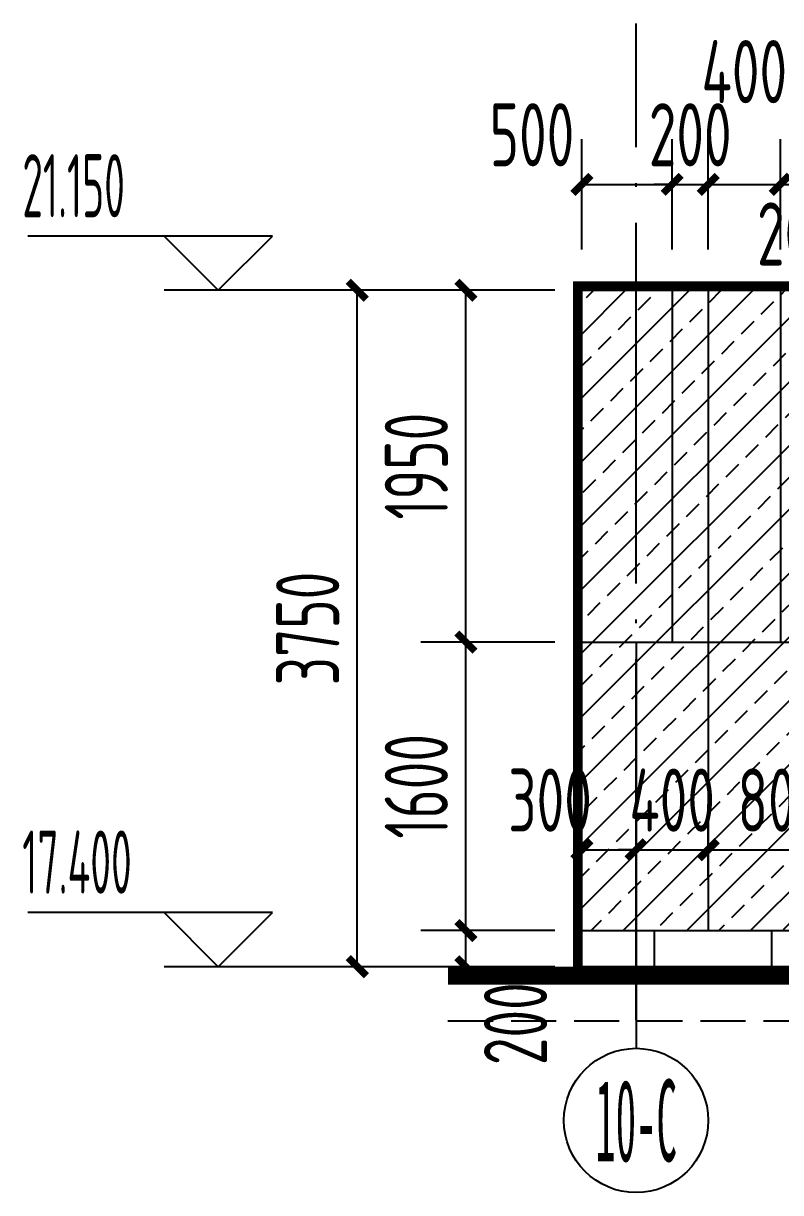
# Model space of a CAD drawing. Extents: x -863035 to 270371, y -8918 to 240488.
# Drawn here: x 210521 to 214719, y 147179 to 153662 of the extents above; entities that cross this region are included whole.
import ezdxf
from ezdxf.enums import TextEntityAlignment as Align

# ---------------------------------------------------------------- set-up
doc = ezdxf.new("R2010")
doc.units = 0
doc.header["$LTSCALE"] = 1000
doc.header["$MEASUREMENT"] = 0
for name, pattern in [('109-34 轴网$0$L1$0$$AUDIT_BAD_LTYPE1', [0]), ('DASH', [0.35, 0.25, -0.1]), ('DOTE', [2.42, 2, -0.2, 0.02, -0.2])]:
    doc.linetypes.add(name, pattern=pattern)
for name, color, linetype in [('01-标注_尺寸', 124, 'Continuous'), ('01-标注_标高', 200, 'Continuous'), ('01-标注_轴线坐标', 132, 'Continuous'), ('02-TEXT_标注', 130, 'Continuous'), ('02-TEXT_轴号', 7, 'Continuous'), ('05-填充_156', 156, 'Continuous'), ('A-C_窗', 140, 'Continuous'), ('A_AXIS-轴线', 36, 'Continuous'), ('AXIS_TEXT', 7, 'Continuous'), ('E-墙面分格', 146, 'Continuous'), ('E-立面轮廓', 241, 'Continuous')]:
    doc.layers.add(name, color=color, linetype=linetype)
doc.styles.add('_TCH_AXIS', font='STXIHEI.TTF')
doc.styles.add('_TCH_DIM', font='ROS1', dxfattribs={"width": 0.75, "bigfont": 'JD'})
doc.styles.add('_TCH_DIM_T3', font='ROS1', dxfattribs={"width": 0.75, "bigfont": 'JD'})
doc.styles.add('COMPLEX', font='COMPLEX')
doc.dimstyles.new('_TCH_ARCH&&100', dxfattribs={"dimtxt": 350, "dimasz": 100, "dimexe": 250, "dimexo": 300, "dimgap": 100, "dimtad": 1, "dimdec": 0, "dimzin": 0, "dimdsep": 46, "dimtxsty": '_TCH_DIM_T3', "dimblk": 'ARCHTICK', "dimcen": 0.09, "dimclrt": 7, "dimazin": 2, "dimtfac": 1, "dimtdec": 0, "dimtix": 1, "dimtmove": 2, "dimatfit": 3, "dimfxl": 0, "dimtolj": 1, "dimtzin": 0, "dimarcsym": 0})

# ---------------------------------------------------------------- blocks, each defined once
blk = doc.blocks.new('_AXISO')
blk.add_circle((0, 0), 0.5)
at = {"layer": 'AXIS_TEXT', "style": 'COMPLEX', "width": 1.041667}
blk.add_attdef('A', text='', height=0.56, dxfattribs=at).set_placement((-0.25, -0.28), (0.25, -0.28), align=Align.FIT)
blk = doc.blocks.new('_ArchTick')
at = {"color": 0, "linetype": 'ByBlock', "const_width": 0.4}
blk.add_lwpolyline([(-0.5, -0.5), (0.5, 0.5)], dxfattribs=at)
blk = doc.blocks.new('*D2081')
at = {"layer": '01-标注_尺寸', "color": 0, "lineweight": -2, "transparency": 16777216}
for p, q in [((213618, 152408.2), (213618, 153019.5)), ((214118, 152408.2), (214118, 153019.5)), ((213618, 152769.5), (214118, 152769.5))]:
    blk.add_line(p, q, dxfattribs=at)
at = {"layer": 'Defpoints', "color": 0, "transparency": 16777216}
for p in [(214118, 152769.5), (213618, 152108.2), (214118, 152108.2)]:
    blk.add_point(p, dxfattribs=at)
at = {"layer": '01-标注_尺寸', "color": 0, "lineweight": -2, "transparency": 16777216, "xscale": 100, "yscale": 100, "zscale": 100, "rotation": 180}
blk.add_blockref('_ArchTick', (213618, 152769.5), dxfattribs=at)
at = {"layer": '01-标注_尺寸', "color": 0, "lineweight": -2, "transparency": 16777216, "xscale": 100, "yscale": 100, "zscale": 100}
blk.add_blockref('_ArchTick', (214118, 152769.5), dxfattribs=at)
at = {"layer": '01-标注_尺寸', "color": 7, "transparency": 16777216, "insert": (213340.8, 153044.5), "char_height": 350, "attachment_point": 5, "style": '_TCH_DIM_T3'}
blk.add_mtext('\\A1;500', dxfattribs=at)
blk = doc.blocks.new('*D2082')
at = {"layer": '01-标注_尺寸', "color": 0, "lineweight": -2, "transparency": 16777216}
for p, q in [((214118, 152408.2), (214118, 153019.5)), ((214318, 152408.2), (214318, 153019.5)), ((214118, 152769.5), (214018, 152769.5)), ((214118, 152769.5), (214318, 152769.5)), ((214318, 152769.5), (214418, 152769.5))]:
    blk.add_line(p, q, dxfattribs=at)
at = {"layer": 'Defpoints', "color": 0, "transparency": 16777216}
for p in [(214318, 152769.5), (214118, 152108.2), (214318, 152108.2)]:
    blk.add_point(p, dxfattribs=at)
at = {"layer": '01-标注_尺寸', "color": 0, "lineweight": -2, "transparency": 16777216, "xscale": 100, "yscale": 100, "zscale": 100}
blk.add_blockref('_ArchTick', (214118, 152769.5), dxfattribs=at)
at = {"layer": '01-标注_尺寸', "color": 0, "lineweight": -2, "transparency": 16777216, "xscale": 100, "yscale": 100, "zscale": 100, "rotation": 180}
blk.add_blockref('_ArchTick', (214318, 152769.5), dxfattribs=at)
at = {"layer": '01-标注_尺寸', "color": 7, "transparency": 16777216, "insert": (214218, 153044.5), "char_height": 350, "attachment_point": 5, "style": '_TCH_DIM_T3'}
blk.add_mtext('\\A1;200', dxfattribs=at)
blk = doc.blocks.new('*D2083')
at = {"layer": '01-标注_尺寸', "color": 0, "lineweight": -2, "transparency": 16777216}
for p, q in [((214318, 152408.2), (214318, 153019.5)), ((214718, 152408.2), (214718, 153019.5)), ((214318, 152769.5), (214718, 152769.5))]:
    blk.add_line(p, q, dxfattribs=at)
at = {"layer": 'Defpoints', "color": 0, "transparency": 16777216}
for p in [(214718, 152769.5), (214318, 152108.2), (214718, 152108.2)]:
    blk.add_point(p, dxfattribs=at)
at = {"layer": '01-标注_尺寸', "color": 0, "lineweight": -2, "transparency": 16777216, "xscale": 100, "yscale": 100, "zscale": 100, "rotation": 180}
blk.add_blockref('_ArchTick', (214318, 152769.5), dxfattribs=at)
at = {"layer": '01-标注_尺寸', "color": 0, "lineweight": -2, "transparency": 16777216, "xscale": 100, "yscale": 100, "zscale": 100}
blk.add_blockref('_ArchTick', (214718, 152769.5), dxfattribs=at)
at = {"layer": '01-标注_尺寸', "color": 7, "transparency": 16777216, "insert": (214518, 153394.5), "char_height": 350, "attachment_point": 5, "style": '_TCH_DIM_T3'}
blk.add_mtext('\\A1;400', dxfattribs=at)
blk = doc.blocks.new('*D2084')
at = {"layer": '01-标注_尺寸', "color": 0, "lineweight": -2, "transparency": 16777216}
for p, q in [((214718, 152408.2), (214718, 153019.5)), ((214918, 152408.2), (214918, 153019.5)), ((214718, 152769.5), (214918, 152769.5))]:
    blk.add_line(p, q, dxfattribs=at)
at = {"layer": 'Defpoints', "color": 0, "transparency": 16777216}
for p in [(214918, 152769.5), (214718, 152108.2), (214918, 152108.2)]:
    blk.add_point(p, dxfattribs=at)
at = {"layer": '01-标注_尺寸', "color": 0, "lineweight": -2, "transparency": 16777216, "xscale": 100, "yscale": 100, "zscale": 100, "rotation": 180}
blk.add_blockref('_ArchTick', (214718, 152769.5), dxfattribs=at)
at = {"layer": '01-标注_尺寸', "color": 0, "lineweight": -2, "transparency": 16777216, "xscale": 100, "yscale": 100, "zscale": 100}
blk.add_blockref('_ArchTick', (214918, 152769.5), dxfattribs=at)
at = {"layer": '01-标注_尺寸', "color": 7, "transparency": 16777216, "insert": (214818, 152494.5), "char_height": 350, "attachment_point": 5, "style": '_TCH_DIM_T3'}
blk.add_mtext('\\A1;200', dxfattribs=at)
blk = doc.blocks.new('*D2096')
at = {"layer": '01-标注_尺寸', "color": 0, "lineweight": -2, "transparency": 16777216}
for p, q in [((212865.7, 152182), (212122.3, 152182)), ((212372.3, 148432), (212372.3, 152182)), ((212865.7, 148432), (212122.3, 148432))]:
    blk.add_line(p, q, dxfattribs=at)
at = {"layer": 'Defpoints', "color": 0, "transparency": 16777216}
for p in [(212372.3, 152182), (213165.7, 152182), (213165.7, 148432)]:
    blk.add_point(p, dxfattribs=at)
at = {"layer": '01-标注_尺寸', "color": 0, "lineweight": -2, "transparency": 16777216, "xscale": 100, "yscale": 100, "zscale": 100}
for p, rotation in [((212372.3, 152182), 90), ((212372.3, 148432), 270)]:
    blk.add_blockref('_ArchTick', p, dxfattribs=dict(at, rotation=rotation))
at = {"layer": '01-标注_尺寸', "color": 7, "transparency": 16777216, "insert": (212097.3, 150307), "char_height": 350, "attachment_point": 5, "rotation": 90, "style": '_TCH_DIM_T3'}
blk.add_mtext('\\A1;3750', dxfattribs=at)
blk = doc.blocks.new('*D2097')
at = {"layer": '01-标注_尺寸', "color": 0, "lineweight": -2, "transparency": 16777216}
for p, q in [((213468, 148632), (212724.6, 148632)), ((212974.6, 148432), (212974.6, 148632)), ((213468, 148432), (212724.6, 148432))]:
    blk.add_line(p, q, dxfattribs=at)
at = {"layer": 'Defpoints', "color": 0, "transparency": 16777216}
for p in [(212974.6, 148632), (213768, 148632), (213768, 148432)]:
    blk.add_point(p, dxfattribs=at)
at = {"layer": '01-标注_尺寸', "color": 0, "lineweight": -2, "transparency": 16777216, "xscale": 100, "yscale": 100, "zscale": 100}
for p, rotation in [((212974.6, 148632), 90), ((212974.6, 148432), 270)]:
    blk.add_blockref('_ArchTick', p, dxfattribs=dict(at, rotation=rotation))
at = {"layer": '01-标注_尺寸', "color": 7, "transparency": 16777216, "insert": (213249.6, 148116), "char_height": 350, "attachment_point": 5, "rotation": 90, "style": '_TCH_DIM_T3'}
blk.add_mtext('\\A1;200', dxfattribs=at)
blk = doc.blocks.new('*D2098')
at = {"layer": '01-标注_尺寸', "color": 0, "lineweight": -2, "transparency": 16777216}
for p, q in [((213468, 150232), (212724.6, 150232)), ((212974.6, 148632), (212974.6, 150232)), ((213468, 148632), (212724.6, 148632))]:
    blk.add_line(p, q, dxfattribs=at)
at = {"layer": 'Defpoints', "color": 0, "transparency": 16777216}
for p in [(212974.6, 150232), (213768, 150232), (213768, 148632)]:
    blk.add_point(p, dxfattribs=at)
at = {"layer": '01-标注_尺寸', "color": 0, "lineweight": -2, "transparency": 16777216, "xscale": 100, "yscale": 100, "zscale": 100}
for p, rotation in [((212974.6, 150232), 90), ((212974.6, 148632), 270)]:
    blk.add_blockref('_ArchTick', p, dxfattribs=dict(at, rotation=rotation))
at = {"layer": '01-标注_尺寸', "color": 7, "transparency": 16777216, "insert": (212699.6, 149432), "char_height": 350, "attachment_point": 5, "rotation": 90, "style": '_TCH_DIM_T3'}
blk.add_mtext('\\A1;1600', dxfattribs=at)
blk = doc.blocks.new('*D2099')
at = {"layer": '01-标注_尺寸', "color": 0, "lineweight": -2, "transparency": 16777216}
for p, q in [((213468, 152182), (212724.6, 152182)), ((212974.6, 150232), (212974.6, 152182)), ((213468, 150232), (212724.6, 150232))]:
    blk.add_line(p, q, dxfattribs=at)
at = {"layer": 'Defpoints', "color": 0, "transparency": 16777216}
for p in [(212974.6, 152182), (213768, 152182), (213768, 150232)]:
    blk.add_point(p, dxfattribs=at)
at = {"layer": '01-标注_尺寸', "color": 0, "lineweight": -2, "transparency": 16777216, "xscale": 100, "yscale": 100, "zscale": 100}
for p, rotation in [((212974.6, 152182), 90), ((212974.6, 150232), 270)]:
    blk.add_blockref('_ArchTick', p, dxfattribs=dict(at, rotation=rotation))
at = {"layer": '01-标注_尺寸', "color": 7, "transparency": 16777216, "insert": (212699.6, 151207), "char_height": 350, "attachment_point": 5, "rotation": 90, "style": '_TCH_DIM_T3'}
blk.add_mtext('\\A1;1950', dxfattribs=at)
blk = doc.blocks.new('*D2146')
at = {"layer": '01-标注_尺寸', "color": 0, "lineweight": -2, "transparency": 16777216}
for p, q in [((213618, 148925.3), (213618, 149330.5)), ((213918, 148925.3), (213918, 149330.5)), ((213618, 149080.5), (213918, 149080.5))]:
    blk.add_line(p, q, dxfattribs=at)
at = {"layer": 'Defpoints', "color": 0, "transparency": 16777216}
for p in [(213918, 149080.5), (213618, 148625.3), (213918, 148625.3)]:
    blk.add_point(p, dxfattribs=at)
at = {"layer": '01-标注_尺寸', "color": 0, "lineweight": -2, "transparency": 16777216, "xscale": 100, "yscale": 100, "zscale": 100, "rotation": 180}
blk.add_blockref('_ArchTick', (213618, 149080.5), dxfattribs=at)
at = {"layer": '01-标注_尺寸', "color": 0, "lineweight": -2, "transparency": 16777216, "xscale": 100, "yscale": 100, "zscale": 100}
blk.add_blockref('_ArchTick', (213918, 149080.5), dxfattribs=at)
at = {"layer": '01-标注_尺寸', "color": 7, "transparency": 16777216, "insert": (213440.8, 149355.5), "char_height": 350, "attachment_point": 5, "style": '_TCH_DIM_T3'}
blk.add_mtext('\\A1;300', dxfattribs=at)
blk = doc.blocks.new('*D2147')
at = {"layer": '01-标注_尺寸', "color": 0, "lineweight": -2, "transparency": 16777216}
for p, q in [((213918, 148925.3), (213918, 149330.5)), ((214318, 148925.3), (214318, 149330.5)), ((213918, 149080.5), (213818, 149080.5)), ((213918, 149080.5), (214318, 149080.5)), ((214318, 149080.5), (214418, 149080.5))]:
    blk.add_line(p, q, dxfattribs=at)
at = {"layer": 'Defpoints', "color": 0, "transparency": 16777216}
for p in [(214318, 149080.5), (213918, 148625.3), (214318, 148625.3)]:
    blk.add_point(p, dxfattribs=at)
at = {"layer": '01-标注_尺寸', "color": 0, "lineweight": -2, "transparency": 16777216, "xscale": 100, "yscale": 100, "zscale": 100}
blk.add_blockref('_ArchTick', (213918, 149080.5), dxfattribs=at)
at = {"layer": '01-标注_尺寸', "color": 0, "lineweight": -2, "transparency": 16777216, "xscale": 100, "yscale": 100, "zscale": 100, "rotation": 180}
blk.add_blockref('_ArchTick', (214318, 149080.5), dxfattribs=at)
at = {"layer": '01-标注_尺寸', "color": 7, "transparency": 16777216, "insert": (214118, 149355.5), "char_height": 350, "attachment_point": 5, "style": '_TCH_DIM_T3'}
blk.add_mtext('\\A1;400', dxfattribs=at)
blk = doc.blocks.new('*D2148')
at = {"layer": '01-标注_尺寸', "color": 0, "lineweight": -2, "transparency": 16777216}
for p, q in [((214318, 148925.3), (214318, 149330.5)), ((215118, 148925.3), (215118, 149330.5)), ((214318, 149080.5), (215118, 149080.5))]:
    blk.add_line(p, q, dxfattribs=at)
at = {"layer": 'Defpoints', "color": 0, "transparency": 16777216}
for p in [(215118, 149080.5), (214318, 148625.3), (215118, 148625.3)]:
    blk.add_point(p, dxfattribs=at)
at = {"layer": '01-标注_尺寸', "color": 0, "lineweight": -2, "transparency": 16777216, "xscale": 100, "yscale": 100, "zscale": 100, "rotation": 180}
blk.add_blockref('_ArchTick', (214318, 149080.5), dxfattribs=at)
at = {"layer": '01-标注_尺寸', "color": 0, "lineweight": -2, "transparency": 16777216, "xscale": 100, "yscale": 100, "zscale": 100}
blk.add_blockref('_ArchTick', (215118, 149080.5), dxfattribs=at)
at = {"layer": '01-标注_尺寸', "color": 7, "transparency": 16777216, "insert": (214718, 149355.5), "char_height": 350, "attachment_point": 5, "style": '_TCH_DIM_T3'}
blk.add_mtext('\\A1;800', dxfattribs=at)

msp = doc.modelspace()

# ---------------------------------------------------------------- hatches: boundary and pattern name
at = {"layer": '05-填充_156'}
h = msp.add_hatch(dxfattribs=at)
h.set_pattern_fill('天然石材', color=256, scale=50)
h.set_pattern_definition([(45, (-48911, 285744.35), (-176.77677, 176.77677), []), (45, (-48824.07, 285654.6), (-176.77677, 176.77677), [98.68425, -56.391])])
h.paths.add_polyline_path([(218218, 151852), (218193, 151852), (218193, 151902), (218118, 151982), (218118, 152182), (215318, 152182), (215318, 151982), (215243, 151902), (215243, 151852), (215218, 151852), (215218, 148632), (218218, 148632)])
h.paths.add_polyline_path([(217068, 150632), (217868, 150632), (217868, 149132), (217068, 149132)], flags=16)
h.paths.add_polyline_path([(217068, 150632), (217868, 150632), (217868, 149132), (217868, 149132), (217068, 149132)], flags=0)
h.paths.add_polyline_path([(217118, 150582), (217818, 150582), (217818, 149182), (217118, 149182)], flags=0)
h.paths.add_polyline_path([(219318, 152182), (218418, 152182), (218418, 151982), (218343, 151902), (218343, 151852), (218318, 151852), (218318, 148632), (219318, 148632)])
h.paths.add_polyline_path([(215118, 151852), (215093, 151852), (215093, 151902), (215018, 151982), (215018, 152182), (213918, 152182), (213918, 148632), (215118, 148632)])
h.paths.add_polyline_path([(213918, 152182), (213618, 152182), (213618, 148632), (213918, 148632)])

# ---------------------------------------------------------------- linework, layer by layer
at = {"layer": '01-标注_标高'}
for p, q in [((211901.7, 152482), (210545.1, 152482)), ((211601.7, 152182), (211301.7, 152482)), ((211601.7, 152182), (211901.7, 152482)), ((212322, 152182), (211301.7, 152182)), ((211901.7, 148732), (210545.1, 148732)), ((211601.7, 148432), (211301.7, 148732)), ((211601.7, 148432), (211901.7, 148732)), ((212322, 148432), (211301.7, 148432))]:
    msp.add_line(p, q, dxfattribs=at)
at = {"layer": '01-标注_轴线坐标'}
msp.add_line((213918, 148979.5), (213918, 147979.5), dxfattribs=at)
at = {"layer": 'A-C_窗', "linetype": '109-34 轴网$0$L1$0$$AUDIT_BAD_LTYPE1'}
msp.add_line((213618, 148632), (219318, 148632), dxfattribs=at)
at = {"layer": 'A-C_窗', "linetype": 'DASH'}
msp.add_line((212874.9, 148132), (219969.2, 148132), dxfattribs=at)
at = {"layer": 'A-C_窗'}
msp.add_lwpolyline([(213618, 152182), (219318, 152182), (219318, 148432), (213618, 148432)], close=True, dxfattribs=at)
at = {"layer": 'A_AXIS-轴线', "linetype": 'DOTE'}
msp.add_lwpolyline([(213918, 148136.3), (213918, 153662)], dxfattribs=at)
at = {"layer": 'E-墙面分格'}
for p, q in [((214118, 152182), (214118, 150232)), ((214318, 152182), (214318, 151832)), ((214718, 152182), (214718, 150232)), ((214318, 151832), (214318, 150232)), ((213618, 150232), (217068, 150232)), ((213918, 150232), (213918, 148632)), ((214318, 150232), (214318, 148632)), ((214017.8, 148632), (214017.8, 148432)), ((214668, 148632), (214668, 148432))]:
    msp.add_line(p, q, dxfattribs=at)
at = {"layer": 'E-立面轮廓', "const_width": 50}
msp.add_lwpolyline([(213593, 152207), (219343, 152207), (219343, 148407), (213593, 148407)], close=True, dxfattribs=at)
at = {"layer": 'E-立面轮廓', "const_width": 100}
msp.add_lwpolyline([(212874.9, 148382), (219969.2, 148382)], dxfattribs=at)

# ---------------------------------------------------------------- block references
at = {"layer": '01-标注_轴线坐标'}
ref = msp.add_blockref('_AXISO', (213918, 147579.5), dxfattribs=dict(at, xscale=800, yscale=800, zscale=800))
ref.add_attrib('A', '10-C', dxfattribs={"layer": '02-TEXT_轴号', "height": 452.55, "style": '_TCH_AXIS', "width": 0.331558}).set_placement((213691.7, 147353.2), (214144.3, 147353.2), align=Align.FIT)

# ---------------------------------------------------------------- texts
at = {"layer": '02-TEXT_标注', "style": '_TCH_DIM', "width": 0.5625}
for s, p in [('21.150', (210515.1, 152587)), ('17.400', (210515.1, 148837))]:
    msp.add_text(s, height=350, dxfattribs=at).set_placement(p)

# ---------------------------------------------------------------- dimensions: what is measured, and where the dimension line sits
at = {"layer": '01-标注_尺寸'}
for base, p1, p2, angle, picture, middle in [((214718, 152769.5), (214318, 152108.2), (214718, 152108.2), 0, '*D2083', (214518, 153394.5)), ((214118, 152769.5), (213618, 152108.2), (214118, 152108.2), 0, '*D2081', (213340.8, 153044.5)), ((214918, 152769.5), (214718, 152108.2), (214918, 152108.2), 0, '*D2084', (214818, 152494.5)), ((213918, 149080.5), (213618, 148625.3), (213918, 148625.3), 0, '*D2146', (213440.8, 149355.5)), ((212974.6, 148632), (213768, 148432), (213768, 148632), 90, '*D2097', (213249.6, 148116))]:
    dim = msp.add_linear_dim(base=base, p1=p1, p2=p2, angle=angle, dimstyle='_TCH_ARCH&&100', dxfattribs=at)
    dim.commit()
    dim.dimension.update_dxf_attribs({"geometry": picture, "text_midpoint": middle, "dimtype": 161})
for p1, p2, distance, picture, middle in [((214118, 152108.2), (214318, 152108.2), 661.3, '*D2082', (214218, 153044.5)), ((213165.7, 148432), (213165.7, 152182), 793.4, '*D2096', (212097.3, 150307)), ((213768, 150232), (213768, 152182), 793.4, '*D2099', (212699.6, 151207)), ((213768, 148632), (213768, 150232), 793.4, '*D2098', (212699.6, 149432)), ((213918, 148625.3), (214318, 148625.3), 455.2, '*D2147', (214118, 149355.5)), ((214318, 148625.3), (215118, 148625.3), 455.2, '*D2148', (214718, 149355.5))]:
    dim = msp.add_aligned_dim(p1=p1, p2=p2, distance=distance, dimstyle='_TCH_ARCH&&100', dxfattribs=at)
    dim.commit()
    dim.dimension.update_dxf_attribs({"geometry": picture, "text_midpoint": middle})

doc.saveas('drawing.dxf')
